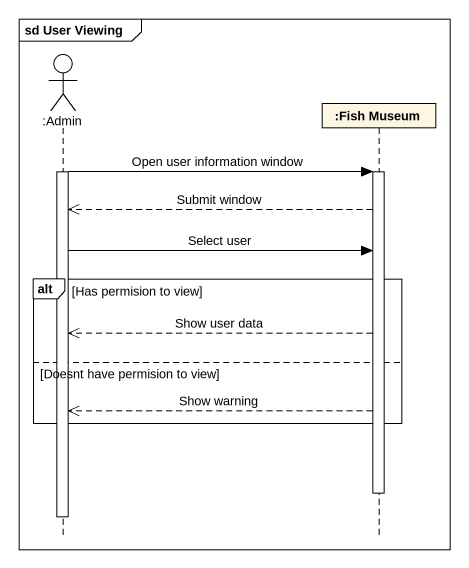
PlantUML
@startuml
mainframe sd User Viewing
hide footbox
actor ":Admin" as Admin
participant ":Fish Museum" as Fish_Museum

activate Admin
Admin -> Fish_Museum : Open user information window
activate Fish_Museum
Fish_Museum -->> Admin : Submit window
Admin -> Fish_Museum : Select user
alt Has permision to view
  Fish_Museum -->> Admin : Show user data
else Doesnt have permision to view
  Fish_Museum -->> Admin : Show warning
end
deactivate Fish_Museum
deactivate Admin
@enduml
